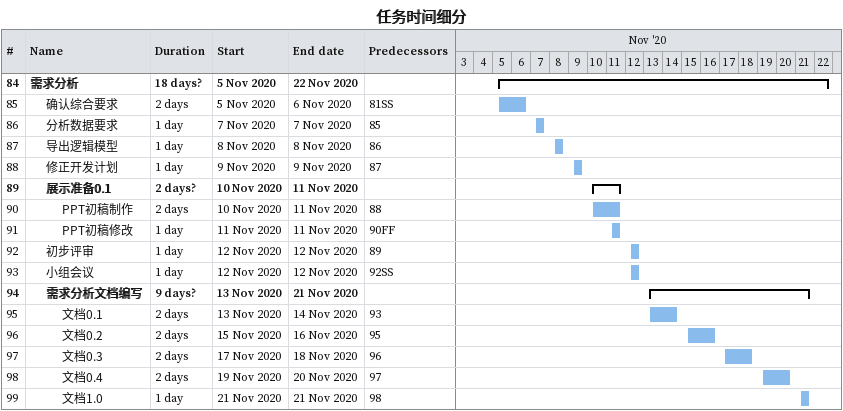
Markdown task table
任务时间细分

| ID | Level | Task | Duration | Start | Finish | Predecessors |
|---|---|---|---|---|---|---|
| 84 | 1 | **需求分析** | 18d? | 2020-11-05 | 2020-11-22 |  |
| 85 | 2 | 确认综合要求 | 2d | 2020-11-05 | 2020-11-06 | 81SS |
| 86 | 2 | 分析数据要求 | 1d | 2020-11-07 | 2020-11-07 | 85 |
| 87 | 2 | 导出逻辑模型 | 1d | 2020-11-08 | 2020-11-08 | 86 |
| 88 | 2 | 修正开发计划 | 1d | 2020-11-09 | 2020-11-09 | 87 |
| 89 | 2 | **展示准备0.1** | 2d? | 2020-11-10 | 2020-11-11 |  |
| 90 | 3 | PPT初稿制作 | 2d | 2020-11-10 | 2020-11-11 | 88 |
| 91 | 3 | PPT初稿修改 | 1d | 2020-11-11 | 2020-11-11 | 90FF |
| 92 | 2 | 初步评审 | 1d | 2020-11-12 | 2020-11-12 | 89 |
| 93 | 2 | 小组会议 | 1d | 2020-11-12 | 2020-11-12 | 92SS |
| 94 | 2 | **需求分析文档编写** | 9d? | 2020-11-13 | 2020-11-21 |  |
| 95 | 3 | 文档0.1 | 2d | 2020-11-13 | 2020-11-14 | 93 |
| 96 | 3 | 文档0.2 | 2d | 2020-11-15 | 2020-11-16 | 95 |
| 97 | 3 | 文档0.3 | 2d | 2020-11-17 | 2020-11-18 | 96 |
| 98 | 3 | 文档0.4 | 2d | 2020-11-19 | 2020-11-20 | 97 |
| 99 | 3 | 文档1.0 | 1d | 2020-11-21 | 2020-11-21 | 98 |
